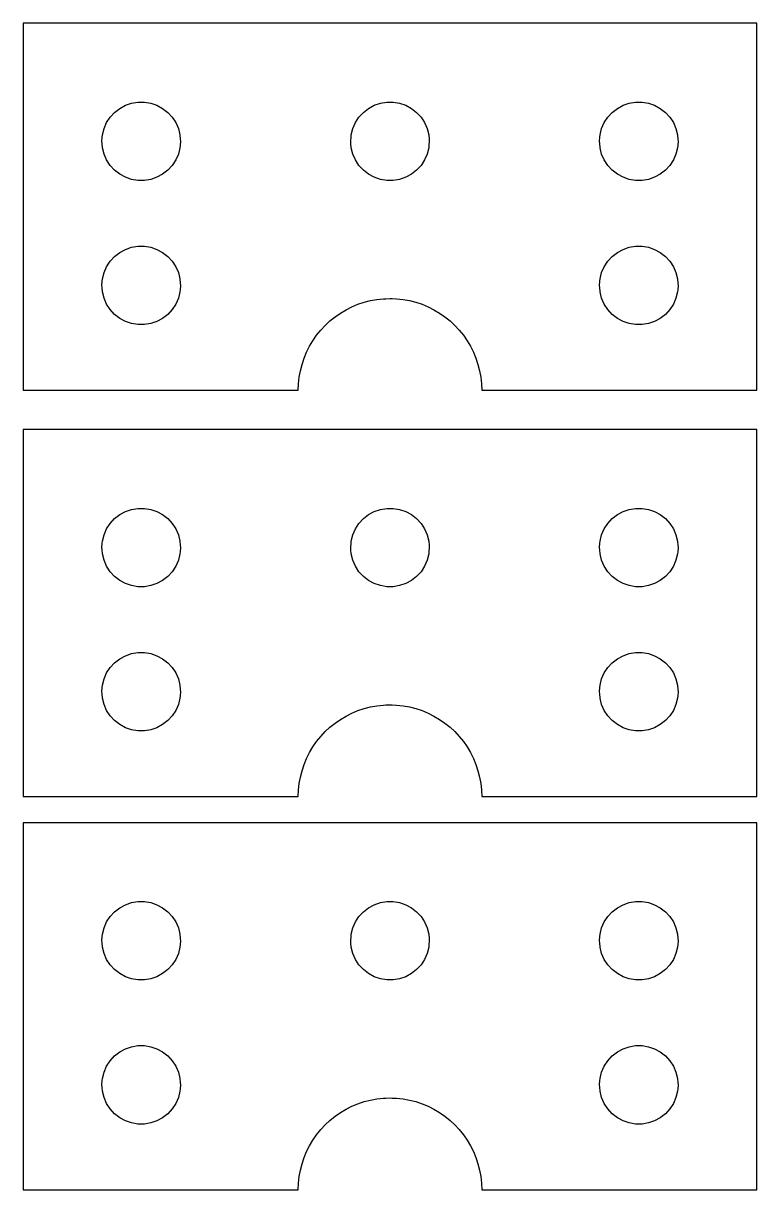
# Model space of a CAD drawing. Header units: millimetres. Extents: x 1223 to 1955, y -162 to 202.
# Drawn here: x 1365 to 1421, y -162.1 to -73.1 of the extents above; entities that cross this region are included whole.
import ezdxf

# ---------------------------------------------------------------- set-up
doc = ezdxf.new("R2010")
doc.units = ezdxf.units.MM

msp = doc.modelspace()

# ---------------------------------------------------------------- linework, layer by layer
for p, q in [((1421.016, -73.086), (1365.016, -73.086)), ((1365.016, -73.086), (1365.016, -101.086)), ((1421.016, -101.086), (1421.016, -73.086)), ((1372.811, -79.338), (1373.279, -79.177)), ((1373.279, -79.177), (1373.768, -79.096)), ((1373.768, -79.096), (1374.263, -79.096)), ((1374.263, -79.096), (1374.752, -79.177)), ((1374.752, -79.177), (1375.221, -79.338)), ((1391.811, -79.338), (1392.279, -79.177)), ((1392.279, -79.177), (1392.768, -79.096)), ((1392.768, -79.096), (1393.263, -79.096)), ((1393.263, -79.096), (1393.752, -79.177)), ((1393.752, -79.177), (1394.221, -79.338)), ((1410.811, -79.338), (1411.279, -79.177)), ((1411.279, -79.177), (1411.768, -79.096)), ((1411.768, -79.096), (1412.263, -79.096)), ((1412.263, -79.096), (1412.752, -79.177)), ((1412.752, -79.177), (1413.221, -79.338)), ((1371.648, -80.243), (1371.984, -79.878)), ((1371.984, -79.878), (1372.375, -79.574)), ((1372.375, -79.574), (1372.811, -79.338)), ((1375.221, -79.338), (1375.656, -79.574)), ((1375.656, -79.574), (1376.047, -79.878)), ((1376.047, -79.878), (1376.383, -80.243)), ((1390.648, -80.243), (1390.984, -79.878)), ((1390.984, -79.878), (1391.375, -79.574)), ((1391.375, -79.574), (1391.811, -79.338)), ((1394.221, -79.338), (1394.656, -79.574)), ((1394.656, -79.574), (1395.047, -79.878)), ((1395.047, -79.878), (1395.383, -80.243)), ((1409.648, -80.243), (1409.984, -79.878)), ((1409.984, -79.878), (1410.375, -79.574)), ((1410.375, -79.574), (1410.811, -79.338)), ((1413.221, -79.338), (1413.656, -79.574)), ((1413.656, -79.574), (1414.047, -79.878)), ((1414.047, -79.878), (1414.383, -80.243)), ((1371.178, -81.111), (1371.377, -80.658)), ((1371.377, -80.658), (1371.648, -80.243)), ((1376.383, -80.243), (1376.654, -80.658)), ((1376.654, -80.658), (1376.853, -81.111)), ((1390.178, -81.111), (1390.377, -80.658)), ((1390.377, -80.658), (1390.648, -80.243)), ((1395.383, -80.243), (1395.654, -80.658)), ((1395.654, -80.658), (1395.853, -81.111)), ((1409.178, -81.111), (1409.377, -80.658)), ((1409.377, -80.658), (1409.648, -80.243)), ((1414.383, -80.243), (1414.654, -80.658)), ((1414.654, -80.658), (1414.853, -81.111)), ((1371.016, -82.086), (1371.043, -81.76)), ((1371.043, -81.76), (1371.057, -81.592)), ((1371.057, -81.592), (1371.178, -81.111)), ((1376.853, -81.111), (1376.975, -81.592)), ((1376.975, -81.592), (1377.002, -81.918)), ((1390.016, -82.086), (1390.043, -81.76)), ((1390.043, -81.76), (1390.057, -81.592)), ((1390.057, -81.592), (1390.178, -81.111)), ((1395.853, -81.111), (1395.975, -81.592)), ((1395.975, -81.592), (1396.002, -81.918)), ((1409.016, -82.086), (1409.043, -81.76)), ((1409.043, -81.76), (1409.057, -81.592)), ((1409.057, -81.592), (1409.178, -81.111)), ((1414.853, -81.111), (1414.975, -81.592)), ((1414.975, -81.592), (1415.002, -81.918)), ((1371.03, -82.253), (1371.016, -82.086)), ((1371.057, -82.579), (1371.03, -82.253)), ((1371.178, -83.06), (1371.057, -82.579)), ((1376.975, -82.579), (1376.853, -83.06)), ((1376.989, -82.411), (1376.975, -82.579)), ((1377.016, -82.086), (1376.989, -82.411)), ((1377.002, -81.918), (1377.016, -82.086)), ((1390.03, -82.253), (1390.016, -82.086)), ((1390.057, -82.579), (1390.03, -82.253)), ((1390.178, -83.06), (1390.057, -82.579)), ((1395.975, -82.579), (1395.853, -83.06)), ((1395.989, -82.411), (1395.975, -82.579)), ((1396.016, -82.086), (1395.989, -82.411)), ((1396.002, -81.918), (1396.016, -82.086)), ((1409.03, -82.253), (1409.016, -82.086)), ((1409.057, -82.579), (1409.03, -82.253)), ((1409.178, -83.06), (1409.057, -82.579)), ((1414.975, -82.579), (1414.853, -83.06)), ((1414.989, -82.411), (1414.975, -82.579)), ((1415.016, -82.086), (1414.989, -82.411)), ((1415.002, -81.918), (1415.016, -82.086)), ((1371.377, -83.513), (1371.178, -83.06)), ((1371.648, -83.928), (1371.377, -83.513)), ((1376.654, -83.513), (1376.383, -83.928)), ((1376.853, -83.06), (1376.654, -83.513)), ((1390.377, -83.513), (1390.178, -83.06)), ((1390.648, -83.928), (1390.377, -83.513)), ((1395.654, -83.513), (1395.383, -83.928)), ((1395.853, -83.06), (1395.654, -83.513)), ((1409.377, -83.513), (1409.178, -83.06)), ((1409.648, -83.928), (1409.377, -83.513)), ((1414.654, -83.513), (1414.383, -83.928)), ((1414.853, -83.06), (1414.654, -83.513)), ((1371.984, -84.293), (1371.648, -83.928)), ((1372.375, -84.597), (1371.984, -84.293)), ((1376.047, -84.293), (1375.656, -84.597)), ((1376.383, -83.928), (1376.047, -84.293)), ((1390.984, -84.293), (1390.648, -83.928)), ((1391.375, -84.597), (1390.984, -84.293)), ((1395.047, -84.293), (1394.656, -84.597)), ((1395.383, -83.928), (1395.047, -84.293)), ((1409.984, -84.293), (1409.648, -83.928)), ((1410.375, -84.597), (1409.984, -84.293)), ((1414.047, -84.293), (1413.656, -84.597)), ((1414.383, -83.928), (1414.047, -84.293)), ((1372.811, -84.833), (1372.375, -84.597)), ((1373.279, -84.994), (1372.811, -84.833)), ((1373.768, -85.075), (1373.279, -84.994)), ((1374.263, -85.075), (1373.768, -85.075)), ((1374.752, -84.994), (1374.263, -85.075)), ((1375.221, -84.833), (1374.752, -84.994)), ((1375.656, -84.597), (1375.221, -84.833)), ((1391.811, -84.833), (1391.375, -84.597)), ((1392.279, -84.994), (1391.811, -84.833)), ((1392.768, -85.075), (1392.279, -84.994)), ((1393.263, -85.075), (1392.768, -85.075)), ((1393.752, -84.994), (1393.263, -85.075)), ((1394.221, -84.833), (1393.752, -84.994)), ((1394.656, -84.597), (1394.221, -84.833)), ((1410.811, -84.833), (1410.375, -84.597)), ((1411.279, -84.994), (1410.811, -84.833)), ((1411.768, -85.075), (1411.279, -84.994)), ((1412.263, -85.075), (1411.768, -85.075)), ((1412.752, -84.994), (1412.263, -85.075)), ((1413.221, -84.833), (1412.752, -84.994)), ((1413.656, -84.597), (1413.221, -84.833)), ((1371.984, -90.878), (1372.375, -90.574)), ((1372.375, -90.574), (1372.811, -90.338)), ((1372.811, -90.338), (1373.279, -90.177)), ((1373.279, -90.177), (1373.768, -90.096)), ((1373.768, -90.096), (1374.263, -90.096)), ((1374.263, -90.096), (1374.752, -90.177)), ((1374.752, -90.177), (1375.221, -90.338)), ((1375.221, -90.338), (1375.656, -90.574)), ((1375.656, -90.574), (1376.047, -90.878)), ((1409.984, -90.878), (1410.375, -90.574)), ((1410.375, -90.574), (1410.811, -90.338)), ((1410.811, -90.338), (1411.279, -90.177)), ((1411.279, -90.177), (1411.768, -90.096)), ((1411.768, -90.096), (1412.263, -90.096)), ((1412.263, -90.096), (1412.752, -90.177)), ((1412.752, -90.177), (1413.221, -90.338)), ((1413.221, -90.338), (1413.656, -90.574)), ((1413.656, -90.574), (1414.047, -90.878)), ((1371.178, -92.111), (1371.377, -91.658)), ((1371.377, -91.658), (1371.648, -91.243)), ((1371.648, -91.243), (1371.984, -90.878)), ((1376.047, -90.878), (1376.383, -91.243)), ((1376.383, -91.243), (1376.654, -91.658)), ((1376.654, -91.658), (1376.853, -92.111)), ((1409.178, -92.111), (1409.377, -91.658)), ((1409.377, -91.658), (1409.648, -91.243)), ((1409.648, -91.243), (1409.984, -90.878)), ((1414.047, -90.878), (1414.383, -91.243)), ((1414.383, -91.243), (1414.654, -91.658)), ((1414.654, -91.658), (1414.853, -92.111)), ((1371.057, -92.592), (1371.178, -92.111)), ((1376.853, -92.111), (1376.975, -92.592)), ((1409.057, -92.592), (1409.178, -92.111)), ((1414.853, -92.111), (1414.975, -92.592)), ((1371.016, -93.086), (1371.043, -92.76)), ((1371.03, -93.253), (1371.016, -93.086)), ((1371.057, -93.579), (1371.03, -93.253)), ((1371.043, -92.76), (1371.057, -92.592)), ((1376.975, -92.592), (1377.002, -92.918)), ((1376.989, -93.411), (1376.975, -93.579)), ((1377.016, -93.086), (1376.989, -93.411)), ((1377.002, -92.918), (1377.016, -93.086)), ((1409.016, -93.086), (1409.043, -92.76)), ((1409.03, -93.253), (1409.016, -93.086)), ((1409.057, -93.579), (1409.03, -93.253)), ((1409.043, -92.76), (1409.057, -92.592)), ((1414.975, -92.592), (1415.002, -92.918)), ((1414.989, -93.411), (1414.975, -93.579)), ((1415.016, -93.086), (1414.989, -93.411)), ((1415.002, -92.918), (1415.016, -93.086)), ((1371.178, -94.06), (1371.057, -93.579)), ((1371.377, -94.513), (1371.178, -94.06)), ((1376.853, -94.06), (1376.654, -94.513)), ((1376.975, -93.579), (1376.853, -94.06)), ((1391.044, -94.369), (1391.528, -94.246)), ((1391.528, -94.246), (1392.019, -94.157)), ((1392.019, -94.157), (1392.516, -94.103)), ((1392.516, -94.103), (1392.686, -94.097)), ((1392.686, -94.097), (1393.016, -94.086)), ((1393.016, -94.086), (1393.185, -94.092)), ((1393.185, -94.092), (1393.515, -94.103)), ((1393.515, -94.103), (1394.012, -94.157)), ((1394.012, -94.157), (1394.504, -94.246)), ((1394.504, -94.246), (1394.988, -94.369)), ((1409.178, -94.06), (1409.057, -93.579)), ((1409.377, -94.513), (1409.178, -94.06)), ((1414.853, -94.06), (1414.654, -94.513)), ((1414.975, -93.579), (1414.853, -94.06)), ((1371.648, -94.928), (1371.377, -94.513)), ((1371.984, -95.293), (1371.648, -94.928)), ((1376.383, -94.928), (1376.047, -95.293)), ((1376.654, -94.513), (1376.383, -94.928)), ((1388.821, -95.482), (1389.231, -95.197)), ((1389.231, -95.197), (1389.661, -94.942)), ((1389.661, -94.942), (1390.108, -94.718)), ((1390.108, -94.718), (1390.569, -94.527)), ((1390.569, -94.527), (1391.044, -94.369)), ((1394.988, -94.369), (1395.462, -94.527)), ((1395.462, -94.527), (1395.924, -94.718)), ((1395.924, -94.718), (1396.37, -94.942)), ((1396.37, -94.942), (1396.8, -95.197)), ((1396.8, -95.197), (1397.211, -95.482)), ((1409.648, -94.928), (1409.377, -94.513)), ((1409.984, -95.293), (1409.648, -94.928)), ((1414.383, -94.928), (1414.047, -95.293)), ((1414.654, -94.513), (1414.383, -94.928)), ((1372.375, -95.597), (1371.984, -95.293)), ((1372.811, -95.833), (1372.375, -95.597)), ((1373.279, -95.994), (1372.811, -95.833)), ((1373.768, -96.075), (1373.279, -95.994)), ((1374.263, -96.075), (1373.768, -96.075)), ((1374.752, -95.994), (1374.263, -96.075)), ((1375.221, -95.833), (1374.752, -95.994)), ((1375.656, -95.597), (1375.221, -95.833)), ((1376.047, -95.293), (1375.656, -95.597)), ((1388.066, -96.136), (1388.432, -95.795)), ((1388.432, -95.795), (1388.821, -95.482)), ((1397.211, -95.482), (1397.6, -95.795)), ((1397.6, -95.795), (1397.965, -96.136)), ((1410.375, -95.597), (1409.984, -95.293)), ((1410.811, -95.833), (1410.375, -95.597)), ((1411.279, -95.994), (1410.811, -95.833)), ((1411.768, -96.075), (1411.279, -95.994)), ((1412.263, -96.075), (1411.768, -96.075)), ((1412.752, -95.994), (1412.263, -96.075)), ((1413.221, -95.833), (1412.752, -95.994)), ((1413.656, -95.597), (1413.221, -95.833)), ((1414.047, -95.293), (1413.656, -95.597)), ((1387.127, -97.301), (1387.412, -96.891)), ((1387.412, -96.891), (1387.725, -96.502)), ((1387.725, -96.502), (1388.066, -96.136)), ((1397.965, -96.136), (1398.306, -96.502)), ((1398.306, -96.502), (1398.619, -96.891)), ((1398.619, -96.891), (1398.904, -97.301)), ((1386.648, -98.178), (1386.872, -97.731)), ((1386.872, -97.731), (1387.127, -97.301)), ((1398.904, -97.301), (1399.159, -97.731)), ((1399.159, -97.731), (1399.383, -98.178)), ((1386.299, -99.113), (1386.457, -98.639)), ((1386.457, -98.639), (1386.648, -98.178)), ((1399.383, -98.178), (1399.574, -98.639)), ((1399.574, -98.639), (1399.732, -99.113)), ((1386.087, -100.089), (1386.176, -99.598)), ((1386.176, -99.598), (1386.299, -99.113)), ((1399.732, -99.113), (1399.856, -99.598)), ((1399.856, -99.598), (1399.944, -100.089)), ((1386.033, -100.586), (1386.087, -100.089)), ((1399.944, -100.089), (1399.998, -100.586)), ((1365.016, -101.086), (1386.016, -101.086)), ((1386.016, -101.086), (1386.033, -100.586)), ((1399.998, -100.586), (1400.016, -101.086)), ((1400.016, -101.086), (1421.016, -101.086)), ((1421.016, -104.086), (1365.016, -104.086)), ((1365.016, -104.086), (1365.016, -132.086)), ((1421.016, -132.086), (1421.016, -104.086)), ((1372.375, -110.574), (1372.811, -110.338)), ((1372.811, -110.338), (1373.279, -110.177)), ((1373.279, -110.177), (1373.768, -110.096)), ((1373.768, -110.096), (1374.263, -110.096)), ((1374.263, -110.096), (1374.752, -110.177)), ((1374.752, -110.177), (1375.221, -110.338)), ((1375.221, -110.338), (1375.656, -110.574)), ((1391.375, -110.574), (1391.811, -110.338)), ((1391.811, -110.338), (1392.279, -110.177)), ((1392.279, -110.177), (1392.768, -110.096)), ((1392.768, -110.096), (1393.263, -110.096)), ((1393.263, -110.096), (1393.752, -110.177)), ((1393.752, -110.177), (1394.221, -110.338)), ((1394.221, -110.338), (1394.656, -110.574)), ((1410.375, -110.574), (1410.811, -110.338)), ((1410.811, -110.338), (1411.279, -110.177)), ((1411.279, -110.177), (1411.768, -110.096)), ((1411.768, -110.096), (1412.263, -110.096)), ((1412.263, -110.096), (1412.752, -110.177)), ((1412.752, -110.177), (1413.221, -110.338)), ((1413.221, -110.338), (1413.656, -110.574)), ((1371.377, -111.658), (1371.648, -111.243)), ((1371.648, -111.243), (1371.984, -110.878)), ((1371.984, -110.878), (1372.375, -110.574)), ((1375.656, -110.574), (1376.047, -110.878)), ((1376.047, -110.878), (1376.383, -111.243)), ((1376.383, -111.243), (1376.654, -111.658)), ((1390.377, -111.658), (1390.648, -111.243)), ((1390.648, -111.243), (1390.984, -110.878)), ((1390.984, -110.878), (1391.375, -110.574)), ((1394.656, -110.574), (1395.047, -110.878)), ((1395.047, -110.878), (1395.383, -111.243)), ((1395.383, -111.243), (1395.654, -111.658)), ((1409.377, -111.658), (1409.648, -111.243)), ((1409.648, -111.243), (1409.984, -110.878)), ((1409.984, -110.878), (1410.375, -110.574)), ((1413.656, -110.574), (1414.047, -110.878)), ((1414.047, -110.878), (1414.383, -111.243)), ((1414.383, -111.243), (1414.654, -111.658)), ((1371.057, -112.592), (1371.178, -112.111)), ((1371.178, -112.111), (1371.377, -111.658)), ((1376.654, -111.658), (1376.853, -112.111)), ((1376.853, -112.111), (1376.975, -112.592)), ((1390.057, -112.592), (1390.178, -112.111)), ((1390.178, -112.111), (1390.377, -111.658)), ((1395.654, -111.658), (1395.853, -112.111)), ((1395.853, -112.111), (1395.975, -112.592)), ((1409.057, -112.592), (1409.178, -112.111)), ((1409.178, -112.111), (1409.377, -111.658)), ((1414.654, -111.658), (1414.853, -112.111)), ((1414.853, -112.111), (1414.975, -112.592)), ((1371.016, -113.086), (1371.043, -112.76)), ((1371.043, -112.76), (1371.057, -112.592)), ((1376.975, -112.592), (1377.002, -112.918)), ((1377.002, -112.918), (1377.016, -113.086)), ((1390.016, -113.086), (1390.043, -112.76)), ((1390.043, -112.76), (1390.057, -112.592)), ((1395.975, -112.592), (1396.002, -112.918)), ((1396.002, -112.918), (1396.016, -113.086)), ((1409.016, -113.086), (1409.043, -112.76)), ((1409.043, -112.76), (1409.057, -112.592)), ((1414.975, -112.592), (1415.002, -112.918)), ((1415.002, -112.918), (1415.016, -113.086)), ((1371.03, -113.253), (1371.016, -113.086)), ((1371.057, -113.579), (1371.03, -113.253)), ((1371.178, -114.06), (1371.057, -113.579)), ((1376.975, -113.579), (1376.853, -114.06)), ((1376.989, -113.411), (1376.975, -113.579)), ((1377.016, -113.086), (1376.989, -113.411)), ((1390.03, -113.253), (1390.016, -113.086)), ((1390.057, -113.579), (1390.03, -113.253)), ((1390.178, -114.06), (1390.057, -113.579)), ((1395.975, -113.579), (1395.853, -114.06)), ((1395.989, -113.411), (1395.975, -113.579)), ((1396.016, -113.086), (1395.989, -113.411)), ((1409.03, -113.253), (1409.016, -113.086)), ((1409.057, -113.579), (1409.03, -113.253)), ((1409.178, -114.06), (1409.057, -113.579)), ((1414.975, -113.579), (1414.853, -114.06)), ((1414.989, -113.411), (1414.975, -113.579)), ((1415.016, -113.086), (1414.989, -113.411)), ((1371.377, -114.513), (1371.178, -114.06)), ((1371.648, -114.928), (1371.377, -114.513)), ((1376.654, -114.513), (1376.383, -114.928)), ((1376.853, -114.06), (1376.654, -114.513)), ((1390.377, -114.513), (1390.178, -114.06)), ((1390.648, -114.928), (1390.377, -114.513)), ((1395.654, -114.513), (1395.383, -114.928)), ((1395.853, -114.06), (1395.654, -114.513)), ((1409.377, -114.513), (1409.178, -114.06)), ((1409.648, -114.928), (1409.377, -114.513)), ((1414.654, -114.513), (1414.383, -114.928)), ((1414.853, -114.06), (1414.654, -114.513)), ((1371.984, -115.293), (1371.648, -114.928)), ((1372.375, -115.597), (1371.984, -115.293)), ((1372.811, -115.833), (1372.375, -115.597)), ((1375.656, -115.597), (1375.221, -115.833)), ((1376.047, -115.293), (1375.656, -115.597)), ((1376.383, -114.928), (1376.047, -115.293)), ((1390.984, -115.293), (1390.648, -114.928)), ((1391.375, -115.597), (1390.984, -115.293)), ((1391.811, -115.833), (1391.375, -115.597)), ((1394.656, -115.597), (1394.221, -115.833)), ((1395.047, -115.293), (1394.656, -115.597)), ((1395.383, -114.928), (1395.047, -115.293)), ((1409.984, -115.293), (1409.648, -114.928)), ((1410.375, -115.597), (1409.984, -115.293)), ((1410.811, -115.833), (1410.375, -115.597)), ((1413.656, -115.597), (1413.221, -115.833)), ((1414.047, -115.293), (1413.656, -115.597)), ((1414.383, -114.928), (1414.047, -115.293)), ((1373.279, -115.994), (1372.811, -115.833)), ((1373.768, -116.075), (1373.279, -115.994)), ((1374.263, -116.075), (1373.768, -116.075)), ((1374.752, -115.994), (1374.263, -116.075)), ((1375.221, -115.833), (1374.752, -115.994)), ((1392.279, -115.994), (1391.811, -115.833)), ((1392.768, -116.075), (1392.279, -115.994)), ((1393.263, -116.075), (1392.768, -116.075)), ((1393.752, -115.994), (1393.263, -116.075)), ((1394.221, -115.833), (1393.752, -115.994)), ((1411.279, -115.994), (1410.811, -115.833)), ((1411.768, -116.075), (1411.279, -115.994)), ((1412.263, -116.075), (1411.768, -116.075)), ((1412.752, -115.994), (1412.263, -116.075)), ((1413.221, -115.833), (1412.752, -115.994)), ((1371.648, -122.243), (1371.984, -121.878)), ((1371.984, -121.878), (1372.375, -121.574)), ((1372.375, -121.574), (1372.811, -121.338)), ((1372.811, -121.338), (1373.279, -121.177)), ((1373.279, -121.177), (1373.768, -121.096)), ((1373.768, -121.096), (1374.263, -121.096)), ((1374.263, -121.096), (1374.752, -121.177)), ((1374.752, -121.177), (1375.221, -121.338)), ((1375.221, -121.338), (1375.656, -121.574)), ((1375.656, -121.574), (1376.047, -121.878)), ((1376.047, -121.878), (1376.383, -122.243)), ((1409.648, -122.243), (1409.984, -121.878)), ((1409.984, -121.878), (1410.375, -121.574)), ((1410.375, -121.574), (1410.811, -121.338)), ((1410.811, -121.338), (1411.279, -121.177)), ((1411.279, -121.177), (1411.768, -121.096)), ((1411.768, -121.096), (1412.263, -121.096)), ((1412.263, -121.096), (1412.752, -121.177)), ((1412.752, -121.177), (1413.221, -121.338)), ((1413.221, -121.338), (1413.656, -121.574)), ((1413.656, -121.574), (1414.047, -121.878)), ((1414.047, -121.878), (1414.383, -122.243)), ((1371.178, -123.111), (1371.377, -122.658)), ((1371.377, -122.658), (1371.648, -122.243)), ((1376.383, -122.243), (1376.654, -122.658)), ((1376.654, -122.658), (1376.853, -123.111)), ((1409.178, -123.111), (1409.377, -122.658)), ((1409.377, -122.658), (1409.648, -122.243)), ((1414.383, -122.243), (1414.654, -122.658)), ((1414.654, -122.658), (1414.853, -123.111)), ((1371.043, -123.76), (1371.057, -123.592)), ((1371.057, -123.592), (1371.178, -123.111)), ((1376.853, -123.111), (1376.975, -123.592)), ((1376.975, -123.592), (1377.002, -123.918)), ((1409.043, -123.76), (1409.057, -123.592)), ((1409.057, -123.592), (1409.178, -123.111)), ((1414.853, -123.111), (1414.975, -123.592)), ((1414.975, -123.592), (1415.002, -123.918)), ((1371.016, -124.086), (1371.043, -123.76)), ((1371.03, -124.253), (1371.016, -124.086)), ((1371.057, -124.579), (1371.03, -124.253)), ((1371.178, -125.06), (1371.057, -124.579)), ((1376.975, -124.579), (1376.853, -125.06)), ((1376.989, -124.411), (1376.975, -124.579)), ((1377.016, -124.086), (1376.989, -124.411)), ((1377.002, -123.918), (1377.016, -124.086)), ((1409.016, -124.086), (1409.043, -123.76)), ((1409.03, -124.253), (1409.016, -124.086)), ((1409.057, -124.579), (1409.03, -124.253)), ((1409.178, -125.06), (1409.057, -124.579)), ((1414.975, -124.579), (1414.853, -125.06)), ((1414.989, -124.411), (1414.975, -124.579)), ((1415.016, -124.086), (1414.989, -124.411)), ((1415.002, -123.918), (1415.016, -124.086)), ((1371.377, -125.513), (1371.178, -125.06)), ((1376.853, -125.06), (1376.654, -125.513)), ((1390.569, -125.527), (1391.044, -125.369)), ((1391.044, -125.369), (1391.528, -125.246)), ((1391.528, -125.246), (1392.019, -125.157)), ((1392.019, -125.157), (1392.516, -125.103)), ((1392.516, -125.103), (1392.686, -125.097)), ((1392.686, -125.097), (1393.016, -125.086)), ((1393.016, -125.086), (1393.185, -125.092)), ((1393.185, -125.092), (1393.515, -125.103)), ((1393.515, -125.103), (1394.012, -125.157)), ((1394.012, -125.157), (1394.504, -125.246)), ((1394.504, -125.246), (1394.988, -125.369)), ((1394.988, -125.369), (1395.462, -125.527)), ((1409.377, -125.513), (1409.178, -125.06)), ((1414.853, -125.06), (1414.654, -125.513)), ((1371.648, -125.928), (1371.377, -125.513)), ((1371.984, -126.293), (1371.648, -125.928)), ((1372.375, -126.597), (1371.984, -126.293)), ((1376.047, -126.293), (1375.656, -126.597)), ((1376.383, -125.928), (1376.047, -126.293)), ((1376.654, -125.513), (1376.383, -125.928)), ((1388.821, -126.482), (1389.231, -126.197)), ((1389.231, -126.197), (1389.661, -125.942)), ((1389.661, -125.942), (1390.108, -125.718)), ((1390.108, -125.718), (1390.569, -125.527)), ((1395.462, -125.527), (1395.924, -125.718)), ((1395.924, -125.718), (1396.37, -125.942)), ((1396.37, -125.942), (1396.8, -126.197)), ((1396.8, -126.197), (1397.211, -126.482)), ((1409.648, -125.928), (1409.377, -125.513)), ((1409.984, -126.293), (1409.648, -125.928)), ((1410.375, -126.597), (1409.984, -126.293)), ((1414.047, -126.293), (1413.656, -126.597)), ((1414.383, -125.928), (1414.047, -126.293)), ((1414.654, -125.513), (1414.383, -125.928)), ((1372.811, -126.833), (1372.375, -126.597)), ((1373.279, -126.994), (1372.811, -126.833)), ((1373.768, -127.075), (1373.279, -126.994)), ((1374.263, -127.075), (1373.768, -127.075)), ((1374.752, -126.994), (1374.263, -127.075)), ((1375.221, -126.833), (1374.752, -126.994)), ((1375.656, -126.597), (1375.221, -126.833)), ((1387.725, -127.502), (1388.066, -127.136)), ((1388.066, -127.136), (1388.432, -126.795)), ((1388.432, -126.795), (1388.821, -126.482)), ((1397.211, -126.482), (1397.6, -126.795)), ((1397.6, -126.795), (1397.965, -127.136)), ((1397.965, -127.136), (1398.306, -127.502)), ((1410.811, -126.833), (1410.375, -126.597)), ((1411.279, -126.994), (1410.811, -126.833)), ((1411.768, -127.075), (1411.279, -126.994)), ((1412.263, -127.075), (1411.768, -127.075)), ((1412.752, -126.994), (1412.263, -127.075)), ((1413.221, -126.833), (1412.752, -126.994)), ((1413.656, -126.597), (1413.221, -126.833)), ((1387.127, -128.301), (1387.412, -127.891)), ((1387.412, -127.891), (1387.725, -127.502)), ((1398.306, -127.502), (1398.619, -127.891)), ((1398.619, -127.891), (1398.904, -128.301)), ((1386.648, -129.178), (1386.872, -128.731)), ((1386.872, -128.731), (1387.127, -128.301)), ((1398.904, -128.301), (1399.159, -128.731)), ((1399.159, -128.731), (1399.383, -129.178)), ((1386.299, -130.113), (1386.457, -129.639)), ((1386.457, -129.639), (1386.648, -129.178)), ((1399.383, -129.178), (1399.574, -129.639)), ((1399.574, -129.639), (1399.732, -130.113)), ((1386.087, -131.089), (1386.176, -130.598)), ((1386.176, -130.598), (1386.299, -130.113)), ((1399.732, -130.113), (1399.856, -130.598)), ((1399.856, -130.598), (1399.944, -131.089)), ((1386.016, -132.086), (1386.033, -131.586)), ((1386.033, -131.586), (1386.087, -131.089)), ((1399.944, -131.089), (1399.998, -131.586)), ((1399.998, -131.586), (1400.016, -132.086)), ((1365.016, -132.086), (1386.016, -132.086)), ((1400.016, -132.086), (1421.016, -132.086)), ((1421.016, -134.086), (1365.016, -134.086)), ((1365.016, -134.086), (1365.016, -162.086)), ((1421.016, -162.086), (1421.016, -134.086)), ((1371.984, -140.878), (1372.375, -140.574)), ((1372.375, -140.574), (1372.811, -140.338)), ((1372.811, -140.338), (1373.279, -140.177)), ((1373.279, -140.177), (1373.768, -140.096)), ((1373.768, -140.096), (1374.263, -140.096)), ((1374.263, -140.096), (1374.752, -140.177)), ((1374.752, -140.177), (1375.221, -140.338)), ((1375.221, -140.338), (1375.656, -140.574)), ((1375.656, -140.574), (1376.047, -140.878)), ((1390.984, -140.878), (1391.375, -140.574)), ((1391.375, -140.574), (1391.811, -140.338)), ((1391.811, -140.338), (1392.279, -140.177)), ((1392.279, -140.177), (1392.768, -140.096)), ((1392.768, -140.096), (1393.263, -140.096)), ((1393.263, -140.096), (1393.752, -140.177)), ((1393.752, -140.177), (1394.221, -140.338)), ((1394.221, -140.338), (1394.656, -140.574)), ((1394.656, -140.574), (1395.047, -140.878)), ((1409.984, -140.878), (1410.375, -140.574)), ((1410.375, -140.574), (1410.811, -140.338)), ((1410.811, -140.338), (1411.279, -140.177)), ((1411.279, -140.177), (1411.768, -140.096)), ((1411.768, -140.096), (1412.263, -140.096)), ((1412.263, -140.096), (1412.752, -140.177)), ((1412.752, -140.177), (1413.221, -140.338)), ((1413.221, -140.338), (1413.656, -140.574)), ((1413.656, -140.574), (1414.047, -140.878)), ((1371.377, -141.658), (1371.648, -141.243)), ((1371.648, -141.243), (1371.984, -140.878)), ((1376.047, -140.878), (1376.383, -141.243)), ((1376.383, -141.243), (1376.654, -141.658)), ((1390.377, -141.658), (1390.648, -141.243)), ((1390.648, -141.243), (1390.984, -140.878)), ((1395.047, -140.878), (1395.383, -141.243)), ((1395.383, -141.243), (1395.654, -141.658)), ((1409.377, -141.658), (1409.648, -141.243)), ((1409.648, -141.243), (1409.984, -140.878)), ((1414.047, -140.878), (1414.383, -141.243)), ((1414.383, -141.243), (1414.654, -141.658)), ((1371.057, -142.592), (1371.178, -142.111)), ((1371.178, -142.111), (1371.377, -141.658)), ((1376.654, -141.658), (1376.853, -142.111)), ((1376.853, -142.111), (1376.975, -142.592)), ((1390.057, -142.592), (1390.178, -142.111)), ((1390.178, -142.111), (1390.377, -141.658)), ((1395.654, -141.658), (1395.853, -142.111)), ((1395.853, -142.111), (1395.975, -142.592)), ((1409.057, -142.592), (1409.178, -142.111)), ((1409.178, -142.111), (1409.377, -141.658)), ((1414.654, -141.658), (1414.853, -142.111)), ((1414.853, -142.111), (1414.975, -142.592)), ((1371.016, -143.086), (1371.043, -142.76)), ((1371.03, -143.253), (1371.016, -143.086)), ((1371.057, -143.579), (1371.03, -143.253)), ((1371.043, -142.76), (1371.057, -142.592)), ((1376.975, -142.592), (1377.002, -142.918)), ((1377.016, -143.086), (1376.989, -143.411)), ((1377.002, -142.918), (1377.016, -143.086)), ((1390.016, -143.086), (1390.043, -142.76)), ((1390.03, -143.253), (1390.016, -143.086)), ((1390.057, -143.579), (1390.03, -143.253)), ((1390.043, -142.76), (1390.057, -142.592)), ((1395.975, -142.592), (1396.002, -142.918)), ((1396.016, -143.086), (1395.989, -143.411)), ((1396.002, -142.918), (1396.016, -143.086)), ((1409.016, -143.086), (1409.043, -142.76)), ((1409.03, -143.253), (1409.016, -143.086)), ((1409.057, -143.579), (1409.03, -143.253)), ((1409.043, -142.76), (1409.057, -142.592)), ((1414.975, -142.592), (1415.002, -142.918)), ((1415.016, -143.086), (1414.989, -143.411)), ((1415.002, -142.918), (1415.016, -143.086)), ((1371.178, -144.06), (1371.057, -143.579)), ((1371.377, -144.513), (1371.178, -144.06)), ((1376.853, -144.06), (1376.654, -144.513)), ((1376.975, -143.579), (1376.853, -144.06)), ((1376.989, -143.411), (1376.975, -143.579)), ((1390.178, -144.06), (1390.057, -143.579)), ((1390.377, -144.513), (1390.178, -144.06)), ((1395.853, -144.06), (1395.654, -144.513)), ((1395.975, -143.579), (1395.853, -144.06)), ((1395.989, -143.411), (1395.975, -143.579)), ((1409.178, -144.06), (1409.057, -143.579)), ((1409.377, -144.513), (1409.178, -144.06)), ((1414.853, -144.06), (1414.654, -144.513)), ((1414.975, -143.579), (1414.853, -144.06)), ((1414.989, -143.411), (1414.975, -143.579)), ((1371.648, -144.928), (1371.377, -144.513)), ((1371.984, -145.293), (1371.648, -144.928)), ((1376.383, -144.928), (1376.047, -145.293)), ((1376.654, -144.513), (1376.383, -144.928)), ((1390.648, -144.928), (1390.377, -144.513)), ((1390.984, -145.293), (1390.648, -144.928)), ((1395.383, -144.928), (1395.047, -145.293)), ((1395.654, -144.513), (1395.383, -144.928)), ((1409.648, -144.928), (1409.377, -144.513)), ((1409.984, -145.293), (1409.648, -144.928)), ((1414.383, -144.928), (1414.047, -145.293)), ((1414.654, -144.513), (1414.383, -144.928)), ((1372.375, -145.597), (1371.984, -145.293)), ((1372.811, -145.833), (1372.375, -145.597)), ((1373.279, -145.994), (1372.811, -145.833)), ((1375.221, -145.833), (1374.752, -145.994)), ((1375.656, -145.597), (1375.221, -145.833)), ((1376.047, -145.293), (1375.656, -145.597)), ((1391.375, -145.597), (1390.984, -145.293)), ((1391.811, -145.833), (1391.375, -145.597)), ((1392.279, -145.994), (1391.811, -145.833)), ((1394.221, -145.833), (1393.752, -145.994)), ((1394.656, -145.597), (1394.221, -145.833)), ((1395.047, -145.293), (1394.656, -145.597)), ((1410.375, -145.597), (1409.984, -145.293)), ((1410.811, -145.833), (1410.375, -145.597)), ((1411.279, -145.994), (1410.811, -145.833)), ((1413.221, -145.833), (1412.752, -145.994)), ((1413.656, -145.597), (1413.221, -145.833)), ((1414.047, -145.293), (1413.656, -145.597)), ((1373.768, -146.075), (1373.279, -145.994)), ((1374.263, -146.075), (1373.768, -146.075)), ((1374.752, -145.994), (1374.263, -146.075)), ((1392.768, -146.075), (1392.279, -145.994)), ((1393.263, -146.075), (1392.768, -146.075)), ((1393.752, -145.994), (1393.263, -146.075)), ((1411.768, -146.075), (1411.279, -145.994)), ((1412.263, -146.075), (1411.768, -146.075)), ((1412.752, -145.994), (1412.263, -146.075)), ((1372.811, -151.338), (1373.279, -151.177)), ((1373.279, -151.177), (1373.768, -151.096)), ((1373.768, -151.096), (1374.263, -151.096)), ((1374.263, -151.096), (1374.752, -151.177)), ((1374.752, -151.177), (1375.221, -151.338)), ((1410.811, -151.338), (1411.279, -151.177)), ((1411.279, -151.177), (1411.768, -151.096)), ((1411.768, -151.096), (1412.263, -151.096)), ((1412.263, -151.096), (1412.752, -151.177)), ((1412.752, -151.177), (1413.221, -151.338)), ((1371.648, -152.243), (1371.984, -151.878)), ((1371.984, -151.878), (1372.375, -151.574)), ((1372.375, -151.574), (1372.811, -151.338)), ((1375.221, -151.338), (1375.656, -151.574)), ((1375.656, -151.574), (1376.047, -151.878)), ((1376.047, -151.878), (1376.383, -152.243)), ((1409.648, -152.243), (1409.984, -151.878)), ((1409.984, -151.878), (1410.375, -151.574)), ((1410.375, -151.574), (1410.811, -151.338)), ((1413.221, -151.338), (1413.656, -151.574)), ((1413.656, -151.574), (1414.047, -151.878)), ((1414.047, -151.878), (1414.383, -152.243)), ((1371.178, -153.111), (1371.377, -152.658)), ((1371.377, -152.658), (1371.648, -152.243)), ((1376.383, -152.243), (1376.654, -152.658)), ((1376.654, -152.658), (1376.853, -153.111)), ((1409.178, -153.111), (1409.377, -152.658)), ((1409.377, -152.658), (1409.648, -152.243)), ((1414.383, -152.243), (1414.654, -152.658)), ((1414.654, -152.658), (1414.853, -153.111)), ((1371.016, -154.086), (1371.043, -153.76)), ((1371.043, -153.76), (1371.057, -153.592)), ((1371.057, -153.592), (1371.178, -153.111)), ((1376.853, -153.111), (1376.975, -153.592)), ((1376.975, -153.592), (1377.002, -153.918)), ((1377.002, -153.918), (1377.016, -154.086)), ((1409.016, -154.086), (1409.043, -153.76)), ((1409.043, -153.76), (1409.057, -153.592)), ((1409.057, -153.592), (1409.178, -153.111)), ((1414.853, -153.111), (1414.975, -153.592)), ((1414.975, -153.592), (1415.002, -153.918)), ((1415.002, -153.918), (1415.016, -154.086)), ((1371.03, -154.253), (1371.016, -154.086)), ((1371.057, -154.579), (1371.03, -154.253)), ((1371.178, -155.06), (1371.057, -154.579)), ((1376.975, -154.579), (1376.853, -155.06)), ((1376.989, -154.411), (1376.975, -154.579)), ((1377.016, -154.086), (1376.989, -154.411)), ((1409.03, -154.253), (1409.016, -154.086)), ((1409.057, -154.579), (1409.03, -154.253)), ((1409.178, -155.06), (1409.057, -154.579)), ((1414.975, -154.579), (1414.853, -155.06)), ((1414.989, -154.411), (1414.975, -154.579)), ((1415.016, -154.086), (1414.989, -154.411)), ((1371.377, -155.513), (1371.178, -155.06)), ((1371.648, -155.928), (1371.377, -155.513)), ((1376.654, -155.513), (1376.383, -155.928)), ((1376.853, -155.06), (1376.654, -155.513)), ((1389.661, -155.942), (1390.108, -155.718)), ((1390.108, -155.718), (1390.569, -155.527)), ((1390.569, -155.527), (1391.044, -155.369)), ((1391.044, -155.369), (1391.528, -155.246)), ((1391.528, -155.246), (1392.019, -155.157)), ((1392.019, -155.157), (1392.516, -155.103)), ((1392.516, -155.103), (1392.686, -155.097)), ((1392.686, -155.097), (1393.016, -155.086)), ((1393.016, -155.086), (1393.185, -155.092)), ((1393.185, -155.092), (1393.515, -155.103)), ((1393.515, -155.103), (1394.012, -155.157)), ((1394.012, -155.157), (1394.504, -155.246)), ((1394.504, -155.246), (1394.988, -155.369)), ((1394.988, -155.369), (1395.462, -155.527)), ((1395.462, -155.527), (1395.924, -155.718)), ((1395.924, -155.718), (1396.37, -155.942)), ((1409.377, -155.513), (1409.178, -155.06)), ((1409.648, -155.928), (1409.377, -155.513)), ((1414.654, -155.513), (1414.383, -155.928)), ((1414.853, -155.06), (1414.654, -155.513)), ((1371.984, -156.293), (1371.648, -155.928)), ((1372.375, -156.597), (1371.984, -156.293)), ((1372.811, -156.833), (1372.375, -156.597)), ((1375.656, -156.597), (1375.221, -156.833)), ((1376.047, -156.293), (1375.656, -156.597)), ((1376.383, -155.928), (1376.047, -156.293)), ((1388.432, -156.795), (1388.821, -156.482)), ((1388.821, -156.482), (1389.231, -156.197)), ((1389.231, -156.197), (1389.661, -155.942)), ((1396.37, -155.942), (1396.8, -156.197)), ((1396.8, -156.197), (1397.211, -156.482)), ((1397.211, -156.482), (1397.6, -156.795)), ((1409.984, -156.293), (1409.648, -155.928)), ((1410.375, -156.597), (1409.984, -156.293)), ((1410.811, -156.833), (1410.375, -156.597)), ((1413.656, -156.597), (1413.221, -156.833)), ((1414.047, -156.293), (1413.656, -156.597)), ((1414.383, -155.928), (1414.047, -156.293)), ((1373.279, -156.994), (1372.811, -156.833)), ((1373.768, -157.075), (1373.279, -156.994)), ((1374.263, -157.075), (1373.768, -157.075)), ((1374.752, -156.994), (1374.263, -157.075)), ((1375.221, -156.833), (1374.752, -156.994)), ((1387.412, -157.891), (1387.725, -157.502)), ((1387.725, -157.502), (1388.066, -157.136)), ((1388.066, -157.136), (1388.432, -156.795)), ((1397.6, -156.795), (1397.965, -157.136)), ((1397.965, -157.136), (1398.306, -157.502)), ((1398.306, -157.502), (1398.619, -157.891)), ((1411.279, -156.994), (1410.811, -156.833)), ((1411.768, -157.075), (1411.279, -156.994)), ((1412.263, -157.075), (1411.768, -157.075)), ((1412.752, -156.994), (1412.263, -157.075)), ((1413.221, -156.833), (1412.752, -156.994)), ((1386.872, -158.731), (1387.127, -158.301)), ((1387.127, -158.301), (1387.412, -157.891)), ((1398.619, -157.891), (1398.904, -158.301)), ((1398.904, -158.301), (1399.159, -158.731)), ((1386.457, -159.639), (1386.648, -159.178)), ((1386.648, -159.178), (1386.872, -158.731)), ((1399.159, -158.731), (1399.383, -159.178)), ((1399.383, -159.178), (1399.574, -159.639)), ((1386.176, -160.598), (1386.299, -160.113)), ((1386.299, -160.113), (1386.457, -159.639)), ((1399.574, -159.639), (1399.732, -160.113)), ((1399.732, -160.113), (1399.856, -160.598)), ((1386.033, -161.586), (1386.087, -161.089)), ((1386.087, -161.089), (1386.176, -160.598)), ((1399.856, -160.598), (1399.944, -161.089)), ((1399.944, -161.089), (1399.998, -161.586)), ((1386.016, -162.086), (1386.033, -161.586)), ((1399.998, -161.586), (1400.016, -162.086)), ((1365.016, -162.086), (1386.016, -162.086)), ((1400.016, -162.086), (1421.016, -162.086))]:
    msp.add_line(p, q)

doc.saveas('drawing.dxf')
